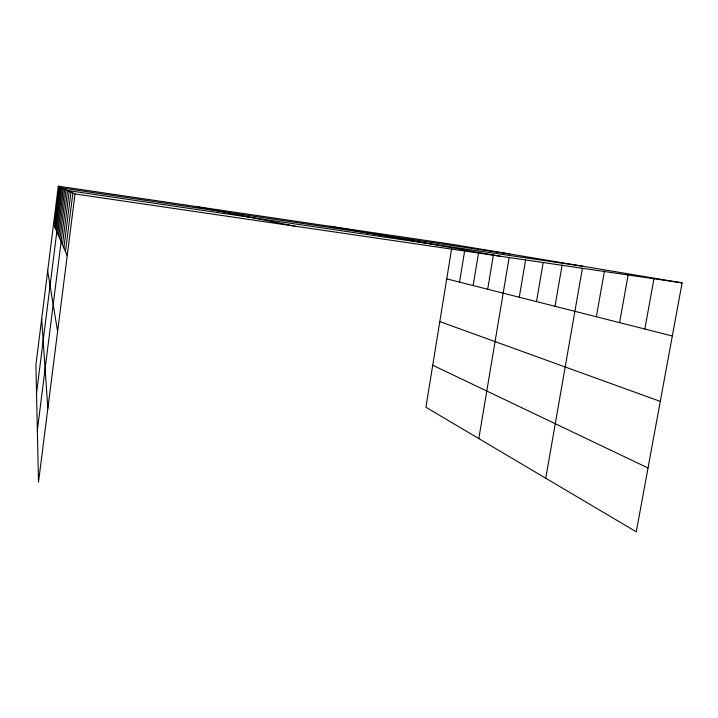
<?xml version="1.0" encoding="UTF-8"?>
<svg xmlns="http://www.w3.org/2000/svg" width="718" height="718" viewBox="0 0 718 718"><rect width="100%" height="100%" fill="white"/><g stroke="black" fill="none" stroke-linecap="round" stroke-linejoin="round"><path stroke-width="1.08" d="M58.284 186.177L35.9 365.031L38.494 482.209L75.04 193.959L58.284 186.177L452.34 244.353L682.1 282.883L636.265 531.823L425.909 407.259L451.64 248.67M54.272 225.838L59.19 186.599M55.071 227.651L60.159 187.048M55.914 229.607L61.192 187.533M36.528 393.401L62.313 188.053L509.753 253.984M57.781 233.906L63.48 188.592M58.813 236.276L64.737 189.175M59.926 238.834L66.101 189.812M37.345 430.333L67.582 190.494L582.765 266.225M62.457 244.65L69.197 191.248M63.893 247.961L70.965 192.065M65.482 251.605L72.904 192.963M459.538 282.129L464.654 250.851M473.162 285.576L478.682 252.099M487.684 289.246L493.437 254.585M478.807 438.581L509.206 257.25M519.276 297.243L525.576 260.015M536.508 301.605L543.104 262.976M554.996 306.29L562.131 264.996M545.752 478.224L582.388 268.424M596.362 316.755L604.448 270.982M619.598 322.642L628.133 274.949M644.827 329.024L654.053 278.18M75.04 193.959L682.1 282.883M329.966 226.287L500.338 256.254M196.229 206.542L294.856 226.161M446.731 278.88L672.326 335.988M439.802 321.592L660.282 401.407M432.73 365.238L648.022 467.992M53.536 224.133L67.223 255.626M47.666 271.036L57.611 331.456M41.671 318.945L47.846 408.488"/></g></svg>
